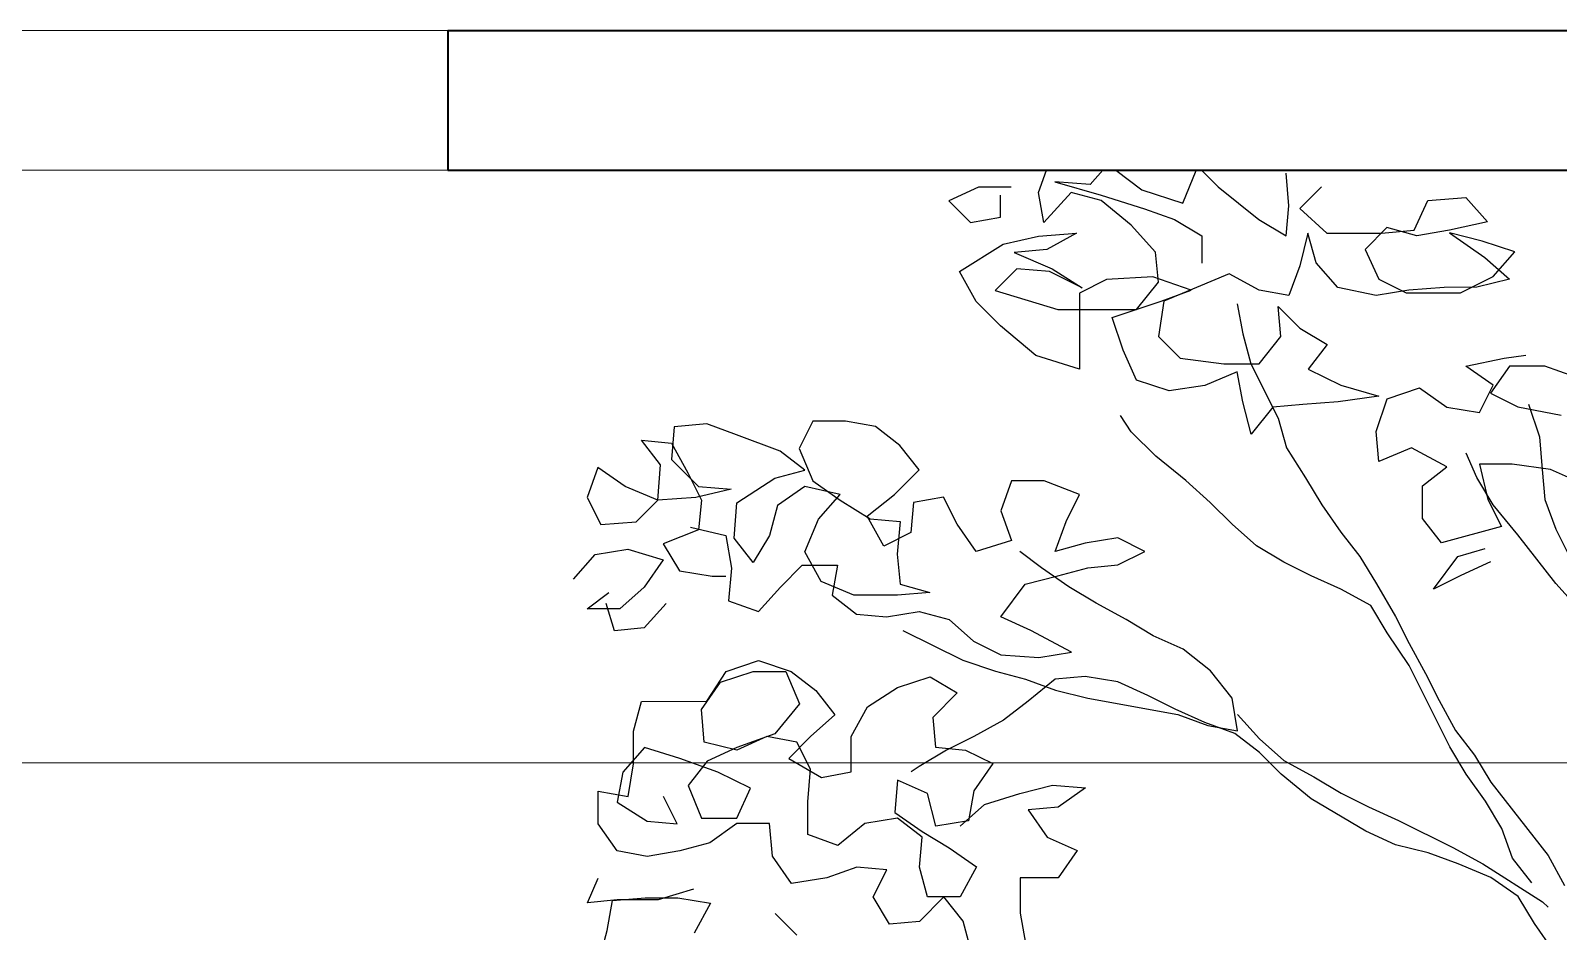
# Model space of a CAD drawing. Header units: millimetres. Extents: x 2810.5 to 2848.4, y 1624.4 to 1676.1.
# Drawn here: x 2840.064 to 2841.892, y 1641.66 to 1642.739 of the extents above; entities that cross this region are included whole.
import ezdxf

# ---------------------------------------------------------------- set-up
doc = ezdxf.new("R2010")
doc.units = ezdxf.units.MM
doc.layers.add('MURATURA_section_wall', color=7, linetype='Continuous', lineweight=40)
doc.layers.add('PROIEZIONI_projections', color=145, linetype='Continuous', lineweight=13)
doc.layers.add('VERDE_ALBERI', color=104, linetype='Continuous')

msp = doc.modelspace()

# ---------------------------------------------------------------- linework, layer by layer
at = {"layer": 'MURATURA_section_wall'}
for p, q in [((2840.563, 1642.7386), (2840.563, 1642.5713)), ((2840.563, 1642.7386), (2842.1445, 1642.7386)), ((2840.563, 1642.5713), (2842.1445, 1642.5713))]:
    msp.add_line(p, q, dxfattribs=at)
at = {"layer": 'PROIEZIONI_projections'}
for p, q in [((2838.5667, 1642.7386), (2840.563, 1642.7386)), ((2838.5667, 1642.5713), (2840.563, 1642.5713))]:
    msp.add_line(p, q, dxfattribs=at)
msp.add_lwpolyline([(2841.2921, 1639.2893), (2844.0749, 1639.2893), (2844.0749, 1641.8615), (2839.8676, 1641.8615), (2839.8676, 1639.9504)], dxfattribs=at)
at = {"layer": 'VERDE_ALBERI'}
for p, q in [((2841.2701, 1642.5446), (2841.2798, 1642.5713)), ((2841.3471, 1642.5713), (2841.3319, 1642.5544)), ((2841.3626, 1642.5713), (2841.3938, 1642.548)), ((2841.4427, 1642.5317), (2841.4589, 1642.5708)), ((2841.465, 1642.5713), (2841.485, 1642.5513)), ((2841.3319, 1642.5544), (2841.2896, 1642.5576)), ((2841.2896, 1642.5576), (2841.345, 1642.5414)), ((2841.5697, 1642.5286), (2841.5664, 1642.5677)), ((2841.1984, 1642.551), (2841.1626, 1642.5347)), ((2841.1626, 1642.5347), (2841.1887, 1642.5087)), ((2841.2375, 1642.5511), (2841.1984, 1642.551)), ((2841.2245, 1642.5152), (2841.2245, 1642.5413)), ((2841.2766, 1642.5088), (2841.2701, 1642.5446)), ((2841.3092, 1642.5446), (2841.2766, 1642.5088)), ((2841.345, 1642.5349), (2841.3092, 1642.5446)), ((2841.345, 1642.5414), (2841.3971, 1642.5252)), ((2841.3808, 1642.5056), (2841.345, 1642.5349)), ((2841.3938, 1642.548), (2841.4427, 1642.5317)), ((2841.485, 1642.5513), (2841.5339, 1642.5123)), ((2841.6088, 1642.5514), (2841.5827, 1642.5253)), ((2841.7196, 1642.4994), (2841.7358, 1642.5352)), ((2841.7358, 1642.5352), (2841.7814, 1642.5385)), ((2841.7814, 1642.5385), (2841.8075, 1642.5093)), ((2841.1887, 1642.5087), (2841.2245, 1642.5152)), ((2841.3971, 1642.5252), (2841.4329, 1642.5122)), ((2841.5665, 1642.4927), (2841.5697, 1642.5286)), ((2841.5827, 1642.5253), (2841.6153, 1642.496)), ((2841.4102, 1642.4731), (2841.3808, 1642.5056)), ((2841.4329, 1642.5122), (2841.4655, 1642.4927)), ((2841.5339, 1642.5123), (2841.5665, 1642.4927)), ((2841.687, 1642.5026), (2841.661, 1642.4765)), ((2841.6805, 1642.4961), (2841.7196, 1642.4994)), ((2841.7228, 1642.4929), (2841.687, 1642.5026)), ((2841.7619, 1642.4994), (2841.7228, 1642.4929)), ((2841.8075, 1642.5093), (2841.7619, 1642.4994)), ((2841.1757, 1642.4501), (2841.2278, 1642.4827)), ((2841.2278, 1642.4827), (2841.2701, 1642.4925)), ((2841.2701, 1642.4925), (2841.3157, 1642.4958)), ((2841.3157, 1642.4958), (2841.2799, 1642.4762)), ((2841.4655, 1642.4927), (2841.4656, 1642.4601)), ((2841.5925, 1642.496), (2841.5828, 1642.4569)), ((2841.6024, 1642.4602), (2841.5925, 1642.496)), ((2841.6153, 1642.496), (2841.6805, 1642.4961)), ((2841.801, 1642.4864), (2841.7619, 1642.4962)), ((2841.7619, 1642.4962), (2841.8043, 1642.4669)), ((2841.8401, 1642.4735), (2841.801, 1642.4864)), ((2841.2799, 1642.4762), (2841.2408, 1642.4729)), ((2841.2408, 1642.4729), (2841.2864, 1642.4534)), ((2841.4135, 1642.4372), (2841.4102, 1642.4731)), ((2841.6284, 1642.4309), (2841.6024, 1642.4602)), ((2841.661, 1642.4765), (2841.6773, 1642.4407)), ((2841.8043, 1642.4669), (2841.8336, 1642.4409)), ((2841.8141, 1642.4441), (2841.8401, 1642.4735)), ((2841.1953, 1642.4142), (2841.1757, 1642.4501)), ((2841.2441, 1642.4534), (2841.2181, 1642.4273)), ((2841.2832, 1642.4501), (2841.2441, 1642.4534)), ((2841.3223, 1642.4306), (2841.2832, 1642.4501)), ((2841.2864, 1642.4534), (2841.3223, 1642.4306)), ((2841.407, 1642.4437), (2841.3516, 1642.4404)), ((2841.4526, 1642.4275), (2841.407, 1642.4437)), ((2841.4981, 1642.4471), (2841.42, 1642.4144)), ((2841.534, 1642.4276), (2841.4981, 1642.4471)), ((2841.5828, 1642.4569), (2841.5698, 1642.4211)), ((2841.775, 1642.4245), (2841.8141, 1642.4441)), ((2841.2181, 1642.4273), (2841.293, 1642.4046)), ((2841.3516, 1642.4404), (2841.319, 1642.4241)), ((2841.319, 1642.4241), (2841.3191, 1642.3329)), ((2841.3874, 1642.4046), (2841.4135, 1642.4372)), ((2841.4167, 1642.4144), (2841.4526, 1642.4275)), ((2841.5698, 1642.4211), (2841.534, 1642.4276)), ((2841.674, 1642.4212), (2841.6284, 1642.4309)), ((2841.7131, 1642.4277), (2841.674, 1642.4212)), ((2841.6773, 1642.4407), (2841.7099, 1642.4245)), ((2841.7099, 1642.4245), (2841.775, 1642.4245)), ((2841.7555, 1642.431), (2841.7131, 1642.4277)), ((2841.7945, 1642.4311), (2841.7555, 1642.431)), ((2841.8336, 1642.4409), (2841.7945, 1642.4311)), ((2841.2246, 1642.385), (2841.1953, 1642.4142)), ((2841.3581, 1642.3948), (2841.4167, 1642.4144)), ((2841.42, 1642.4144), (2841.4135, 1642.3721)), ((2841.5079, 1642.4113), (2841.5145, 1642.3755)), ((2841.5601, 1642.3722), (2841.5568, 1642.4081)), ((2841.5568, 1642.4081), (2841.5829, 1642.382)), ((2841.293, 1642.4046), (2841.3874, 1642.4046)), ((2841.3712, 1642.3558), (2841.3581, 1642.3948)), ((2841.267, 1642.3492), (2841.2246, 1642.385)), ((2841.4135, 1642.3721), (2841.4396, 1642.3461)), ((2841.5145, 1642.3755), (2841.5243, 1642.3396)), ((2841.5341, 1642.3396), (2841.5601, 1642.3722)), ((2841.5829, 1642.382), (2841.6155, 1642.3625)), ((2841.3875, 1642.32), (2841.3712, 1642.3558)), ((2841.6155, 1642.3625), (2841.5927, 1642.3332)), ((2841.3191, 1642.3329), (2841.267, 1642.3492)), ((2841.4396, 1642.3461), (2841.4917, 1642.3396)), ((2841.4917, 1642.3396), (2841.5341, 1642.3396)), ((2841.5243, 1642.3396), (2841.5569, 1642.2745)), ((2841.5927, 1642.3332), (2841.6318, 1642.3137)), ((2841.7816, 1642.3366), (2841.8272, 1642.3464)), ((2841.8142, 1642.3138), (2841.7816, 1642.3366)), ((2841.8337, 1642.3367), (2841.8109, 1642.3041)), ((2841.8272, 1642.3464), (2841.8532, 1642.3497)), ((2841.876, 1642.3367), (2841.8337, 1642.3367)), ((2841.9119, 1642.3237), (2841.876, 1642.3367)), ((2841.4266, 1642.307), (2841.3875, 1642.32)), ((2841.508, 1642.3298), (2841.469, 1642.3135)), ((2841.5146, 1642.294), (2841.508, 1642.3298)), ((2841.7979, 1642.2813), (2841.8142, 1642.3138)), ((2841.469, 1642.3135), (2841.4266, 1642.307)), ((2841.6774, 1642.3007), (2841.6286, 1642.2941)), ((2841.6318, 1642.3137), (2841.6774, 1642.3007)), ((2841.6742, 1642.2583), (2841.6872, 1642.2974)), ((2841.6872, 1642.2974), (2841.7262, 1642.3105)), ((2841.7262, 1642.3105), (2841.7588, 1642.2877)), ((2841.8109, 1642.3041), (2841.8435, 1642.2878)), ((2841.3811, 1642.2581), (2841.368, 1642.2776)), ((2841.5244, 1642.255), (2841.5146, 1642.294)), ((2841.5504, 1642.2875), (2841.5244, 1642.255)), ((2841.5862, 1642.2908), (2841.5504, 1642.2875)), ((2841.6286, 1642.2941), (2841.5862, 1642.2908)), ((2841.7588, 1642.2877), (2841.7979, 1642.2813)), ((2841.8435, 1642.2878), (2841.8956, 1642.2781)), ((2841.8565, 1642.2911), (2841.8696, 1642.252)), ((2840.8339, 1642.2641), (2840.8307, 1642.225)), ((2840.873, 1642.2674), (2840.8339, 1642.2641)), ((2840.9088, 1642.2544), (2840.873, 1642.2674)), ((2841, 1642.2708), (2840.9837, 1642.2382)), ((2841.0391, 1642.2708), (2841, 1642.2708)), ((2841.0749, 1642.2643), (2841.0391, 1642.2708)), ((2841.1042, 1642.2415), (2841.0749, 1642.2643)), ((2841.5569, 1642.2745), (2841.5667, 1642.2387)), ((2840.8177, 1642.2185), (2840.7948, 1642.2478)), ((2840.7948, 1642.2478), (2840.8307, 1642.2445)), ((2840.8307, 1642.2445), (2840.8502, 1642.2087)), ((2840.9609, 1642.2349), (2840.9088, 1642.2544)), ((2841.1271, 1642.2123), (2841.1042, 1642.2415)), ((2841.4104, 1642.2288), (2841.3811, 1642.2581)), ((2841.6775, 1642.2225), (2841.6742, 1642.2583)), ((2841.8696, 1642.252), (2841.8729, 1642.2129)), ((2840.8307, 1642.225), (2840.8633, 1642.1925)), ((2840.9903, 1642.2121), (2840.9609, 1642.2349)), ((2840.9837, 1642.2382), (2841.0001, 1642.1991)), ((2841.4463, 1642.1995), (2841.4104, 1642.2288)), ((2841.5667, 1642.2387), (2841.5896, 1642.2029)), ((2841.7165, 1642.2388), (2841.6775, 1642.2225)), ((2841.7589, 1642.2161), (2841.7165, 1642.2388)), ((2841.7947, 1642.2031), (2841.7817, 1642.2324)), ((2840.7428, 1642.2152), (2840.7298, 1642.1793)), ((2840.7753, 1642.1924), (2840.7428, 1642.2152)), ((2840.8144, 1642.1761), (2840.8177, 1642.2185)), ((2840.8502, 1642.2087), (2840.8666, 1642.1762)), ((2840.9545, 1642.2023), (2840.9903, 1642.2121)), ((2841.0978, 1642.1829), (2841.1271, 1642.2123)), ((2841.7296, 1642.1933), (2841.7589, 1642.2161)), ((2841.8371, 1642.2194), (2841.798, 1642.2194)), ((2841.798, 1642.2194), (2841.8078, 1642.177)), ((2841.8827, 1642.2129), (2841.8371, 1642.2194)), ((2841.8729, 1642.2129), (2841.8762, 1642.1771)), ((2841.9185, 1642.1967), (2841.8827, 1642.2129)), ((2840.8144, 1642.1761), (2840.7753, 1642.1924)), ((2840.9024, 1642.1892), (2840.86, 1642.1794)), ((2840.8633, 1642.1925), (2840.9024, 1642.1892)), ((2840.9089, 1642.173), (2840.9545, 1642.2023)), ((2840.9903, 1642.1926), (2840.9578, 1642.1698)), ((2841.0326, 1642.1829), (2840.9903, 1642.1926)), ((2841.0001, 1642.1991), (2841.0327, 1642.1763)), ((2841.2378, 1642.1993), (2841.2248, 1642.1635)), ((2841.2769, 1642.1994), (2841.2378, 1642.1993)), ((2841.3193, 1642.1831), (2841.2769, 1642.1994)), ((2841.4756, 1642.1735), (2841.4463, 1642.1995)), ((2841.5896, 1642.2029), (2841.6091, 1642.1704)), ((2841.7296, 1642.1542), (2841.7296, 1642.1933)), ((2841.8143, 1642.1705), (2841.7947, 1642.2031)), ((2840.7298, 1642.1793), (2840.7461, 1642.1468)), ((2840.7884, 1642.1501), (2840.8144, 1642.1761)), ((2840.86, 1642.1794), (2840.8144, 1642.1761)), ((2840.8666, 1642.1762), (2840.8633, 1642.1404)), ((2840.9057, 1642.1306), (2840.9089, 1642.173)), ((2840.9578, 1642.1698), (2840.948, 1642.1339)), ((2841.0066, 1642.1535), (2841.0326, 1642.1829)), ((2841.0327, 1642.1763), (2841.0685, 1642.1536)), ((2841.0652, 1642.1568), (2841.0978, 1642.1829)), ((2841.1206, 1642.1732), (2841.1174, 1642.1373)), ((2841.1564, 1642.1797), (2841.1206, 1642.1732)), ((2841.1727, 1642.1472), (2841.1564, 1642.1797)), ((2841.303, 1642.1505), (2841.3193, 1642.1831)), ((2841.5017, 1642.1475), (2841.4756, 1642.1735)), ((2841.6091, 1642.1704), (2841.632, 1642.1378)), ((2841.8078, 1642.177), (2841.8241, 1642.1445)), ((2841.8437, 1642.1347), (2841.8143, 1642.1705)), ((2841.8762, 1642.1771), (2841.8892, 1642.1413)), ((2840.7461, 1642.1468), (2840.7884, 1642.1501)), ((2840.9904, 1642.1144), (2841.0066, 1642.1535)), ((2841.0848, 1642.121), (2841.0652, 1642.1568)), ((2841.0685, 1642.1536), (2841.1043, 1642.1504)), ((2841.1043, 1642.1504), (2841.1011, 1642.1113)), ((2841.2248, 1642.1635), (2841.2379, 1642.1277)), ((2841.29, 1642.1147), (2841.303, 1642.1505)), ((2841.7525, 1642.1249), (2841.7296, 1642.1542)), ((2840.8633, 1642.1404), (2840.821, 1642.124)), ((2840.8536, 1642.1436), (2840.8959, 1642.1339)), ((2840.8959, 1642.1339), (2840.9025, 1642.0948)), ((2840.948, 1642.1339), (2840.9285, 1642.1013)), ((2841.1174, 1642.1373), (2841.0848, 1642.121)), ((2841.1956, 1642.1146), (2841.1727, 1642.1472)), ((2841.3649, 1642.131), (2841.3258, 1642.1245)), ((2841.3975, 1642.1148), (2841.3649, 1642.131)), ((2841.531, 1642.1214), (2841.5017, 1642.1475)), ((2841.632, 1642.1378), (2841.6548, 1642.1085)), ((2841.8241, 1642.1445), (2841.7525, 1642.1249)), ((2841.8893, 1642.0762), (2841.8437, 1642.1347)), ((2841.8892, 1642.1413), (2841.9056, 1642.1087)), ((2840.7396, 1642.1109), (2840.7787, 1642.1175)), ((2840.7787, 1642.1175), (2840.821, 1642.1045)), ((2840.821, 1642.124), (2840.8406, 1642.0915)), ((2840.9285, 1642.1013), (2840.9057, 1642.1306)), ((2841.0099, 1642.0786), (2840.9904, 1642.1144)), ((2841.2379, 1642.1277), (2841.1956, 1642.1146)), ((2841.2737, 1642.0951), (2841.2477, 1642.1147)), ((2841.3258, 1642.1245), (2841.29, 1642.1147)), ((2841.3649, 1642.0985), (2841.3975, 1642.1148)), ((2841.5636, 1642.1019), (2841.531, 1642.1214)), ((2841.772, 1642.1086), (2841.8046, 1642.1184)), ((2840.7136, 1642.0816), (2840.7396, 1642.1109)), ((2840.821, 1642.1045), (2840.7983, 1642.0719)), ((2840.9025, 1642.0948), (2840.8992, 1642.0557)), ((2840.9611, 1642.0721), (2840.9871, 1642.0981)), ((2840.9871, 1642.0981), (2841.0295, 1642.0982)), ((2841.0295, 1642.0982), (2841.023, 1642.0623)), ((2841.1011, 1642.1113), (2841.1044, 1642.0754)), ((2841.3063, 1642.0724), (2841.2737, 1642.0951)), ((2841.2933, 1642.0854), (2841.3291, 1642.0952)), ((2841.3291, 1642.0952), (2841.3649, 1642.0985)), ((2841.5962, 1642.0857), (2841.5636, 1642.1019)), ((2841.6548, 1642.1085), (2841.6744, 1642.076)), ((2841.7428, 1642.0695), (2841.772, 1642.1086)), ((2841.8111, 1642.1021), (2841.7753, 1642.0858)), ((2840.8406, 1642.0915), (2840.8797, 1642.085)), ((2840.8797, 1642.085), (2840.8959, 1642.085)), ((2841.049, 1642.0624), (2841.0099, 1642.0786)), ((2841.2542, 1642.0756), (2841.2933, 1642.0854)), ((2841.632, 1642.0694), (2841.5962, 1642.0857)), ((2841.7753, 1642.0858), (2841.7428, 1642.0695)), ((2841.9187, 1642.0436), (2841.8893, 1642.0762)), ((2840.7299, 1642.0458), (2840.7559, 1642.0654)), ((2840.7983, 1642.0719), (2840.769, 1642.0458)), ((2840.9351, 1642.0427), (2840.9611, 1642.0721)), ((2841.023, 1642.0623), (2841.0523, 1642.0396)), ((2841.1012, 1642.0624), (2841.049, 1642.0624)), ((2841.1402, 1642.0657), (2841.1012, 1642.0624)), ((2841.1044, 1642.0754), (2841.1402, 1642.0657)), ((2841.2249, 1642.0365), (2841.2542, 1642.0756)), ((2841.3389, 1642.0529), (2841.3063, 1642.0724)), ((2841.6679, 1642.0499), (2841.632, 1642.0694)), ((2841.6744, 1642.076), (2841.6972, 1642.0369)), ((2840.769, 1642.0458), (2840.7299, 1642.0458)), ((2840.7625, 1642.0198), (2840.7527, 1642.0523)), ((2840.8243, 1642.0524), (2840.7983, 1642.0231)), ((2840.8992, 1642.0557), (2840.9351, 1642.0427)), ((2841.0523, 1642.0396), (2841.0881, 1642.0363)), ((2841.0881, 1642.0363), (2841.1272, 1642.0429)), ((2841.1272, 1642.0429), (2841.1631, 1642.0332)), ((2841.3748, 1642.0333), (2841.3389, 1642.0529)), ((2841.6874, 1642.0174), (2841.6679, 1642.0499)), ((2840.7983, 1642.0231), (2840.7625, 1642.0198)), ((2841.1631, 1642.0332), (2841.1924, 1642.0071)), ((2841.2608, 1642.0202), (2841.2249, 1642.0365)), ((2841.4073, 1642.0138), (2841.3748, 1642.0333)), ((2841.6972, 1642.0369), (2841.7135, 1642.0043)), ((2841.1077, 1642.0201), (2841.1794, 1641.9843)), ((2841.1924, 1642.0071), (2841.225, 1641.9909)), ((2841.3097, 1641.9942), (2841.2608, 1642.0202)), ((2841.4432, 1641.9976), (2841.4073, 1642.0138)), ((2841.7135, 1641.9783), (2841.6874, 1642.0174)), ((2841.7135, 1642.0043), (2841.7331, 1641.9685)), ((2841.225, 1641.9909), (2841.2706, 1641.9877)), ((2841.2706, 1641.9877), (2841.3097, 1641.9942)), ((2841.4758, 1641.9716), (2841.4432, 1641.9976)), ((2840.8733, 1641.9352), (2840.8961, 1641.971)), ((2840.8896, 1641.958), (2840.9286, 1641.9711)), ((2840.8961, 1641.971), (2840.9351, 1641.9841)), ((2840.9286, 1641.9711), (2840.9677, 1641.9711)), ((2840.9351, 1641.9841), (2840.9742, 1641.9711)), ((2840.9677, 1641.9711), (2840.984, 1641.932)), ((2840.9742, 1641.9711), (2841.0036, 1641.9483)), ((2841.1794, 1641.9843), (2841.2185, 1641.9713)), ((2841.2185, 1641.9713), (2841.2543, 1641.9616)), ((2841.5019, 1641.939), (2841.4758, 1641.9716)), ((2841.7625, 1641.8806), (2841.7135, 1641.9783)), ((2841.7331, 1641.9685), (2841.7494, 1641.936)), ((2840.8668, 1641.9254), (2840.8896, 1641.958)), ((2841.0036, 1641.9483), (2841.0264, 1641.919)), ((2841.0654, 1641.9288), (2841.1013, 1641.9517)), ((2841.1013, 1641.9517), (2841.1403, 1641.9647)), ((2841.1403, 1641.9647), (2841.1729, 1641.9452)), ((2841.2543, 1641.9616), (2841.2902, 1641.9486)), ((2841.2901, 1641.9616), (2841.2576, 1641.9355)), ((2841.326, 1641.9649), (2841.2901, 1641.9616)), ((2841.2902, 1641.9486), (2841.3292, 1641.9389)), ((2841.3651, 1641.9584), (2841.326, 1641.9649)), ((2841.4009, 1641.9422), (2841.3651, 1641.9584)), ((2840.7854, 1641.8993), (2840.7951, 1641.9351)), ((2840.7951, 1641.9351), (2840.8733, 1641.9352)), ((2840.984, 1641.932), (2840.9547, 1641.8962)), ((2841.1729, 1641.9452), (2841.1436, 1641.9159)), ((2841.2576, 1641.9355), (2841.2283, 1641.9127)), ((2841.3292, 1641.9389), (2841.4367, 1641.9194)), ((2841.4335, 1641.9259), (2841.4009, 1641.9422)), ((2841.5084, 1641.8999), (2841.5019, 1641.939)), ((2841.7494, 1641.936), (2841.769, 1641.9002)), ((2840.8701, 1641.8863), (2840.8668, 1641.9254)), ((2841.0264, 1641.919), (2840.9971, 1641.893)), ((2841.0459, 1641.893), (2841.0654, 1641.9288)), ((2841.1436, 1641.9159), (2841.1469, 1641.8801)), ((2841.2283, 1641.9127), (2841.1925, 1641.8931)), ((2841.4693, 1641.9097), (2841.4335, 1641.9259)), ((2841.4367, 1641.9194), (2841.4726, 1641.9064)), ((2841.5084, 1641.9195), (2841.5345, 1641.8902)), ((2840.7854, 1641.8602), (2840.7854, 1641.8993)), ((2840.9547, 1641.8962), (2840.9092, 1641.8798)), ((2841.5052, 1641.8967), (2841.4693, 1641.9097)), ((2841.4726, 1641.9064), (2841.5084, 1641.8999)), ((2841.5345, 1641.8739), (2841.5052, 1641.8967)), ((2841.769, 1641.9002), (2841.7918, 1641.8709)), ((2840.7984, 1641.8797), (2840.7724, 1641.8504)), ((2840.8408, 1641.8668), (2840.7984, 1641.8797)), ((2840.9092, 1641.8766), (2840.8701, 1641.8863)), ((2840.9092, 1641.8798), (2840.8734, 1641.8635)), ((2840.945, 1641.8929), (2840.9092, 1641.8766)), ((2840.9808, 1641.8864), (2840.945, 1641.8929)), ((2840.9971, 1641.893), (2840.9711, 1641.8669)), ((2840.9971, 1641.8539), (2840.9808, 1641.8864)), ((2841.046, 1641.8507), (2841.0459, 1641.893)), ((2841.1599, 1641.8768), (2841.1274, 1641.8573)), ((2841.1469, 1641.8801), (2841.1827, 1641.8768)), ((2841.1925, 1641.8931), (2841.1599, 1641.8768)), ((2841.1827, 1641.8768), (2841.2153, 1641.8606)), ((2841.5345, 1641.8902), (2841.5638, 1641.8642)), ((2841.782, 1641.8481), (2841.7625, 1641.8806)), ((2840.7789, 1641.8211), (2840.7854, 1641.8602)), ((2840.8864, 1641.8505), (2840.8408, 1641.8668)), ((2840.8734, 1641.8635), (2840.8506, 1641.8342)), ((2840.9711, 1641.8669), (2841.0102, 1641.8441)), ((2841.1274, 1641.8573), (2841.1176, 1641.8507)), ((2841.2153, 1641.8606), (2841.1926, 1641.828)), ((2841.5606, 1641.8479), (2841.5345, 1641.8739)), ((2841.5638, 1641.8642), (2841.5997, 1641.8447)), ((2841.7918, 1641.8709), (2841.8114, 1641.8383)), ((2840.7724, 1641.8504), (2840.7659, 1641.8146)), ((2840.9255, 1641.831), (2840.8864, 1641.8505)), ((2840.9939, 1641.8148), (2840.9971, 1641.8539)), ((2841.0102, 1641.8441), (2841.046, 1641.8507)), ((2841.1014, 1641.8409), (2841.0981, 1641.8019)), ((2841.1372, 1641.8247), (2841.1014, 1641.8409)), ((2841.5964, 1641.8186), (2841.5606, 1641.8479)), ((2841.5997, 1641.8447), (2841.6322, 1641.8251)), ((2841.8049, 1641.8155), (2841.782, 1641.8481)), ((2840.7431, 1641.7885), (2840.7431, 1641.8276)), ((2840.7431, 1641.8276), (2840.7789, 1641.8211)), ((2840.8376, 1641.7886), (2840.8213, 1641.8211)), ((2840.8506, 1641.8342), (2840.8669, 1641.7951)), ((2840.9092, 1641.7952), (2840.9255, 1641.831)), ((2841.147, 1641.7856), (2841.1372, 1641.8247)), ((2841.1926, 1641.828), (2841.1861, 1641.7922)), ((2841.2056, 1641.8117), (2841.2479, 1641.8248)), ((2841.2479, 1641.8248), (2841.287, 1641.8346)), ((2841.287, 1641.8346), (2841.3261, 1641.8314)), ((2841.3261, 1641.8314), (2841.2935, 1641.8085)), ((2841.6322, 1641.8251), (2841.6648, 1641.8089)), ((2841.8114, 1641.8383), (2841.8798, 1641.7505)), ((2840.7659, 1641.8146), (2840.8018, 1641.7918)), ((2840.9939, 1641.7757), (2840.9939, 1641.8148)), ((2841.0981, 1641.8019), (2841.1307, 1641.7791)), ((2841.1763, 1641.7856), (2841.2056, 1641.8117)), ((2841.2935, 1641.8085), (2841.2577, 1641.8053)), ((2841.2577, 1641.8053), (2841.2805, 1641.7727)), ((2841.6616, 1641.7796), (2841.5964, 1641.8186)), ((2841.6648, 1641.8089), (2841.7007, 1641.7926)), ((2841.8244, 1641.783), (2841.8049, 1641.8155)), ((2840.766, 1641.756), (2840.7431, 1641.7885)), ((2840.8018, 1641.7918), (2840.8376, 1641.7886)), ((2840.8669, 1641.7951), (2840.9092, 1641.7952)), ((2840.9092, 1641.7887), (2840.8767, 1641.7658)), ((2840.9483, 1641.7887), (2840.9092, 1641.7887)), ((2840.9516, 1641.7496), (2840.9483, 1641.7887)), ((2841.0623, 1641.7888), (2841.0298, 1641.7627)), ((2841.1014, 1641.7953), (2841.0623, 1641.7888)), ((2841.1307, 1641.7726), (2841.1014, 1641.7953)), ((2841.1861, 1641.7922), (2841.147, 1641.7856)), ((2841.7007, 1641.7926), (2841.7658, 1641.7601)), ((2840.8767, 1641.7658), (2840.8409, 1641.756)), ((2841.0298, 1641.7627), (2840.9939, 1641.7757)), ((2841.1275, 1641.7367), (2841.1307, 1641.7726)), ((2841.1307, 1641.7791), (2841.1633, 1641.7596)), ((2841.2805, 1641.7727), (2841.3164, 1641.7565)), ((2841.6974, 1641.7633), (2841.6616, 1641.7796)), ((2841.8375, 1641.7472), (2841.8244, 1641.783)), ((2840.8018, 1641.7495), (2840.766, 1641.756)), ((2840.8409, 1641.756), (2840.8018, 1641.7495)), ((2840.9744, 1641.7171), (2840.9516, 1641.7496)), ((2841.1633, 1641.7596), (2841.1959, 1641.7368)), ((2841.3164, 1641.7565), (2841.2936, 1641.7239)), ((2841.7365, 1641.7536), (2841.6974, 1641.7633)), ((2841.7724, 1641.7406), (2841.7365, 1641.7536)), ((2841.7658, 1641.7601), (2841.8017, 1641.7406)), ((2841.8603, 1641.7179), (2841.8375, 1641.7472)), ((2841.8798, 1641.7505), (2841.8994, 1641.7147)), ((2841.0526, 1641.7367), (2841.0168, 1641.7236)), ((2841.0884, 1641.7335), (2841.0526, 1641.7367)), ((2841.0722, 1641.7009), (2841.0884, 1641.7335)), ((2841.1373, 1641.7009), (2841.1275, 1641.7367)), ((2841.1959, 1641.7368), (2841.1764, 1641.701)), ((2841.8115, 1641.7243), (2841.7724, 1641.7406)), ((2841.8017, 1641.7406), (2841.8734, 1641.6951)), ((2840.7302, 1641.694), (2840.7432, 1641.7234)), ((2840.8572, 1641.7104), (2840.8149, 1641.6974)), ((2841.0168, 1641.7236), (2840.9744, 1641.7171)), ((2841.2936, 1641.7239), (2841.248, 1641.7238)), ((2841.248, 1641.7238), (2841.2481, 1641.6815)), ((2841.8441, 1641.7016), (2841.8115, 1641.7243)), ((2840.766, 1641.6973), (2840.7302, 1641.694)), ((2840.7538, 1641.6607), (2840.7603, 1641.6965)), ((2840.7603, 1641.6965), (2840.7994, 1641.6998)), ((2840.8149, 1641.6974), (2840.766, 1641.6973)), ((2840.7994, 1641.6998), (2840.8385, 1641.6999)), ((2840.8385, 1641.6999), (2840.8776, 1641.6934)), ((2840.8776, 1641.6934), (2840.8581, 1641.6575)), ((2841.0917, 1641.6683), (2841.0722, 1641.7009)), ((2841.1569, 1641.7009), (2841.1276, 1641.6716)), ((2841.1764, 1641.701), (2841.1373, 1641.7009)), ((2841.1797, 1641.6717), (2841.1569, 1641.7009)), ((2841.8636, 1641.669), (2841.8441, 1641.7016)), ((2841.8734, 1641.6951), (2841.8799, 1641.6886)), ((2840.9549, 1641.6812), (2840.981, 1641.6552)), ((2841.2481, 1641.6815), (2841.2546, 1641.6457)), ((2840.7441, 1641.6249), (2840.7538, 1641.6607)), ((2841.1276, 1641.6716), (2841.0917, 1641.6683)), ((2841.1895, 1641.6358), (2841.1797, 1641.6717)), ((2841.8865, 1641.6365), (2841.8636, 1641.669))]:
    msp.add_line(p, q, dxfattribs=at)

doc.saveas('drawing.dxf')
